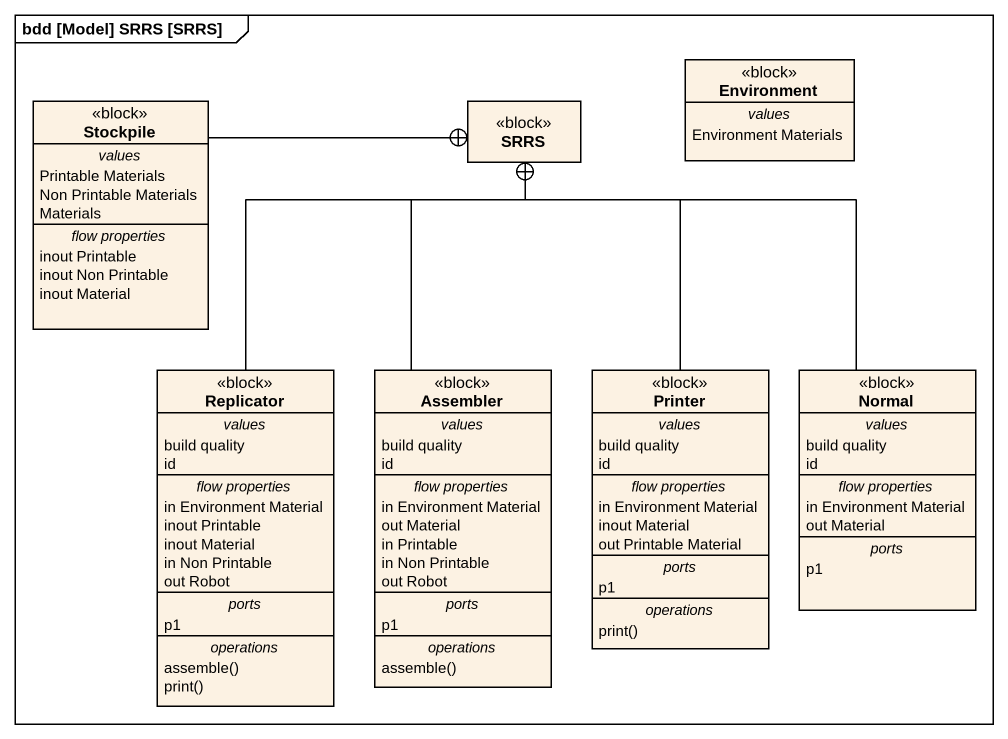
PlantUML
@startuml
mainframe bdd [Model] SRRS [SRRS]
hide circle
hide empty members
class Environment <<block>> {
  -- values --
  Environment Materials
}
class Stockpile <<block>> {
  -- values --
  Printable Materials
  Non Printable Materials
  Materials
  -- flow properties --
  inout Printable
  inout Non Printable
  inout Material
}
class SRRS <<block>>
class Replicator <<block>> {
  -- values --
  build quality
  id
  -- flow properties --
  in Environment Material
  inout Printable
  inout Material
  in Non Printable
  out Robot
  -- ports --
  p1
  -- operations --
  assemble()
  print()
}
class Assembler <<block>> {
  -- values --
  build quality
  id
  -- flow properties --
  in Environment Material
  out Material
  in Printable
  in Non Printable
  out Robot
  -- ports --
  p1
  -- operations --
  assemble()
}
class Printer <<block>> {
  -- values --
  build quality
  id
  -- flow properties --
  in Environment Material
  inout Material
  out Printable Material
  -- ports --
  p1
  -- operations --
  print()
}
class Normal <<block>> {
  -- values --
  build quality
  id
  -- flow properties --
  in Environment Material
  out Material
  -- ports --
  p1
}
Stockpile -right-+ SRRS
Replicator -up-+ SRRS
Assembler -up-+ SRRS
Printer -up-+ SRRS
Normal -up-+ SRRS
@enduml
